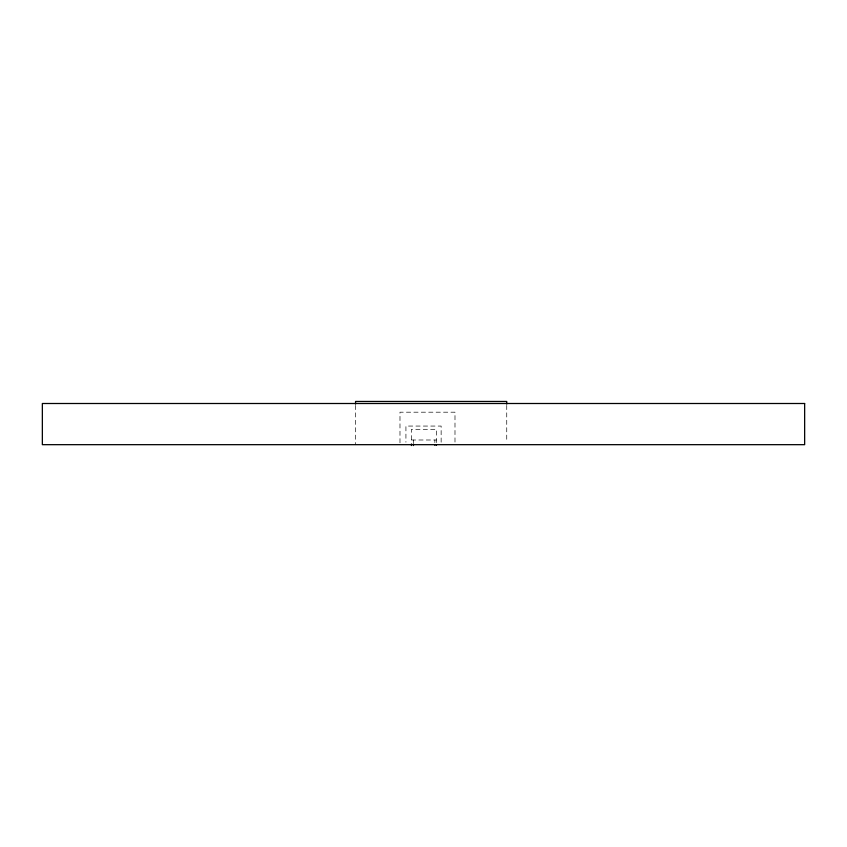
<?xml version="1.0" encoding="UTF-8"?>
<svg xmlns="http://www.w3.org/2000/svg" width="847" height="847" viewBox="0 0 847 847"><rect width="100%" height="100%" fill="white"/><g stroke="black" fill="none" stroke-linecap="round" stroke-linejoin="round"><path stroke-width="0.64" stroke-dasharray="4.24 3.18" d="M411.43 439.995L436.396 439.995M506.739 405.385L506.739 442.049M454.987 442.07L454.987 412.193L399.985 412.193L399.985 444.675M441.139 442.187L441.139 426.062L405.925 426.062L405.925 442.187M436.396 442.621L436.396 429.313L411.43 429.313L411.43 442.769M434.86 439.995L434.86 442.621M413.452 439.995L413.452 442.769M355.549 405.385L355.549 444.675"/><path stroke-width="1.27" d="M506.739 404.072L506.739 401.457L355.549 401.457L355.549 404.072M436.396 444.548L436.396 445.247M434.86 444.548L434.86 445.247M413.452 443.923L413.452 445.543M411.43 443.923L411.43 445.543M804.65 403.5L42.35 403.5L42.35 444.675L804.65 444.675L804.65 403.5"/></g></svg>
